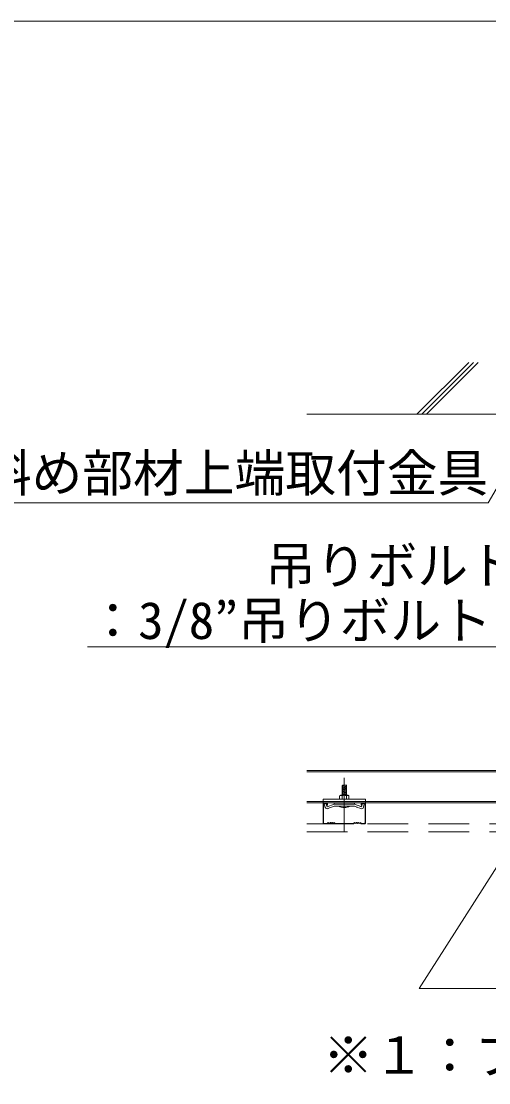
# Model space of a CAD drawing. Units: millimetres at full size, sheet at 1:40; details may follow other scales. Extents: x -7800 to 7800, y -5578 to 5485.
# Drawn here: x -4928 to -4375, y 441 to 1696 of the extents above; entities that cross this region are included whole.
import ezdxf
from ezdxf.enums import TextEntityAlignment as Align

# ---------------------------------------------------------------- set-up
doc = ezdxf.new("R2010")
doc.units = ezdxf.units.MM
doc.header["$LTSCALE"] = 40
doc.linetypes.add('CHAIN1', pattern=[8, 5, -1, 1, -1])
doc.linetypes.add('DASHED1', pattern=[1.8, 1.2, -0.6])
for name, color, linetype, lineweight in [('2-0_中心線', 4, 'CHAIN1', 9), ('2-2_野縁受け', 3, 'Continuous', 18), ('2-3_野縁', 7, 'Continuous', 18), ('2-6_文字', 7, 'Continuous', 18), ('2-9_躯体', 4, 'DASHED1', 9), ('2-A_クリップ', 3, 'Continuous', 18), ('2-C_パネル', 4, 'DASHED1', 9), ('F-2_太線１', 3, 'Continuous', 18)]:
    doc.layers.add(name, color=color, linetype=linetype, lineweight=lineweight)
doc.styles.add('ＭＳ ゴシック', font='')
doc.styles.get('ＭＳ ゴシック').set_extended_font_data('MS Gothic')

msp = doc.modelspace()

# ---------------------------------------------------------------- linework, layer by layer
at = {"layer": '2-0_中心線'}
msp.add_line((-4546.01, 801.5), (-4546.01, 737.58), dxfattribs=at)
at = {"layer": '2-2_野縁受け'}
for p, q in [((-4326.38, 809.86), (-4590.39, 809.86)), ((-4326.38, 808.26), (-4590.39, 808.26)), ((-4326.38, 773.46), (-4590.39, 773.46)), ((-4326.38, 771.86), (-4590.39, 771.86))]:
    msp.add_line(p, q, dxfattribs=at)
at = {"layer": '2-3_野縁'}
for p, q in [((-4571.01, 770.86), (-4571.01, 747.83)), ((-4570.51, 747.88), (-4570.51, 770.86)), ((-4567.01, 771.86), (-4570.01, 771.86)), ((-4567.01, 771.36), (-4570.01, 771.36)), ((-4566.51, 768.86), (-4566.51, 770.86)), ((-4566.51, 768.86), (-4566.01, 768.86)), ((-4566.01, 768.86), (-4566.01, 770.86)), ((-4526.01, 768.86), (-4526.01, 770.86)), ((-4525.51, 768.86), (-4526.01, 768.86)), ((-4525.51, 768.86), (-4525.51, 770.86)), ((-4525.01, 771.86), (-4522.01, 771.86)), ((-4525.01, 771.36), (-4522.01, 771.36)), ((-4521.51, 747.84), (-4521.51, 770.86)), ((-4521.01, 770.86), (-4521.01, 747.9)), ((-4570.01, 747.36), (-4566.43, 747.36)), ((-4570.01, 747.36), (-4566.43, 747.36)), ((-4566.43, 746.86), (-4570.01, 746.86)), ((-4566.43, 746.86), (-4570.01, 746.86)), ((-4565.36, 748.21), (-4566.07, 747.5)), ((-4566.07, 747.5), (-4565.36, 748.21)), ((-4565.01, 747.86), (-4565.72, 747.15)), ((-4565.01, 747.86), (-4565.72, 747.15)), ((-4558.01, 747.86), (-4557.3, 747.15)), ((-4557.66, 748.21), (-4556.95, 747.5)), ((-4556.6, 747.36), (-4546.01, 747.36)), ((-4556.6, 746.86), (-4546.01, 746.86)), ((-4535.42, 747.36), (-4546.01, 747.36)), ((-4535.42, 746.86), (-4546.01, 746.86)), ((-4534.36, 748.21), (-4535.07, 747.5)), ((-4534.01, 747.86), (-4534.72, 747.15)), ((-4527.01, 747.86), (-4526.3, 747.15)), ((-4527.01, 747.86), (-4526.3, 747.15)), ((-4526.66, 748.21), (-4525.95, 747.5)), ((-4525.95, 747.5), (-4526.66, 748.21)), ((-4522.01, 747.36), (-4525.6, 747.36)), ((-4522.01, 747.36), (-4525.6, 747.36)), ((-4525.6, 746.86), (-4522.01, 746.86)), ((-4525.6, 746.86), (-4522.01, 746.86))]:
    msp.add_line(p, q, dxfattribs=at)
for centre, radius, start, end in [((-4570.01, 770.86), 1, 90.00299, 180.00299), ((-4570.01, 770.86), 0.5, 90.00299, 180.00299), ((-4567.01, 770.86), 1, 0.00299, 90.00299), ((-4567.01, 770.86), 0.5, 0.00299, 90.00299), ((-4525.01, 770.86), 1, 89.99696, 179.99699), ((-4525.01, 770.86), 0.5, 89.99696, 179.99699), ((-4522.01, 770.86), 1, 359.99699, 89.99699), ((-4522.01, 770.86), 0.5, 359.99699, 89.99699), ((-4570.01, 747.86), 1, 177.476, 270), ((-4570.01, 747.86), 1, 177.476, 270), ((-4570.01, 747.86), 0.5, 177.476, 270), ((-4570.01, 747.86), 0.5, 177.476, 270), ((-4566.43, 747.86), 0.5, 270, 314.99998), ((-4566.43, 747.86), 0.5, 269.99998, 314.99998), ((-4566.43, 747.86), 1, 270, 314.99998), ((-4566.43, 747.86), 1, 270, 315), ((-4565.01, 747.86), 0.5, 46.39717, 135), ((-4563.76, 749.17), 1.81, 226.39716, 313.6028), ((-4563.76, 749.17), 1.31, 226.39716, 313.6028), ((-4562.51, 747.86), 0.5, 36.86987, 133.6028), ((-4561.51, 748.61), 1.25, 216.86989, 323.1301), ((-4561.51, 748.61), 0.75, 216.86989, 323.1301), ((-4560.51, 747.86), 0.5, 46.39717, 143.1301), ((-4560.51, 747.86), 0.5, 36.86987, 143.1301), ((-4559.26, 749.17), 1.81, 226.39716, 313.6028), ((-4559.26, 749.17), 1.31, 226.39716, 313.6028), ((-4558.01, 747.86), 0.5, 44.99998, 133.60281), ((-4556.6, 747.86), 1, 225, 270), ((-4556.6, 747.86), 0.5, 225, 270), ((-4535.42, 747.86), 0.5, 270, 315), ((-4535.42, 747.86), 1, 270, 315), ((-4534.01, 747.86), 0.5, 46.39719, 135.00002), ((-4532.76, 749.17), 1.81, 226.39719, 313.60283), ((-4532.76, 749.17), 1.31, 226.39719, 313.60283), ((-4531.51, 747.86), 0.5, 36.86989, 143.1301), ((-4531.51, 747.86), 0.5, 36.86989, 133.60281), ((-4530.51, 748.61), 1.25, 216.8699, 323.13011), ((-4530.51, 748.61), 0.75, 216.8699, 323.13011), ((-4529.51, 747.86), 0.5, 46.39719, 143.13011), ((-4528.26, 749.17), 1.81, 226.39719, 313.60283), ((-4528.26, 749.17), 1.31, 226.39719, 313.60283), ((-4527.01, 747.86), 0.5, 45, 133.60283), ((-4525.6, 747.86), 1, 225.00002, 270), ((-4525.6, 747.86), 1, 225, 270), ((-4525.6, 747.86), 0.5, 225.00002, 270), ((-4525.6, 747.86), 0.5, 225, 270), ((-4522.01, 747.86), 1, 269.99995, 2.524), ((-4522.01, 747.86), 1, 270, 2.524), ((-4522.01, 747.86), 0.5, 269.99995, 2.524), ((-4522.01, 747.86), 0.5, 270, 2.524)]:
    msp.add_arc(centre, radius, start, end, dxfattribs=at)
at = {"layer": '2-6_文字'}
for p, q in [((-4319.53, 1224.06), (-4375.78, 1126.63)), ((-4375.78, 1126.63), (-4975.78, 1126.63)), ((-4311.38, 781.48), (-4457.51, 552.29)), ((-4457.51, 552.29), (-3808.74, 552.29))]:
    msp.add_line(p, q, dxfattribs=at)
msp.add_lwpolyline([(-4312.15, 908.62), (-4339.7, 956.34), (-4849.7, 956.34)], dxfattribs=at)
at = {"layer": '2-9_躯体', "color": 7, "linetype": 'Continuous', "lineweight": 18}
for p, q in [((-4398.9, 1292.55), (-4460.09, 1231.36)), ((-4393.18, 1292.62), (-4454.44, 1231.36)), ((-4387.52, 1292.62), (-4448.78, 1231.36)), ((-4590.39, 1231.36), (-2250.81, 1231.36))]:
    msp.add_line(p, q, dxfattribs=at)
at = {"layer": '2-A_クリップ'}
for p, q in [((-4543.01, 791.51), (-4549.01, 790.67)), ((-4548.26, 792.67), (-4543.76, 792.67)), ((-4548.26, 780.66), (-4548.26, 792.67)), ((-4543.01, 792.51), (-4543.76, 792.67)), ((-4543.76, 780.66), (-4543.76, 792.64)), ((-4543.01, 791.51), (-4543.76, 791.91)), ((-4551.51, 779.66), (-4551.51, 776.16)), ((-4550.84, 780.49), (-4551.31, 780.26)), ((-4550.84, 780.49), (-4551.31, 780.26)), ((-4550.51, 780.66), (-4541.51, 780.66)), ((-4550.15, 780.57), (-4548.51, 780.16)), ((-4550.15, 780.57), (-4548.51, 780.16)), ((-4549.01, 790.67), (-4548.26, 790.27)), ((-4543.01, 790.51), (-4549.01, 789.67)), ((-4549.01, 789.67), (-4548.26, 789.27)), ((-4543.01, 789.51), (-4549.01, 788.67)), ((-4549.01, 788.67), (-4548.26, 788.27)), ((-4543.01, 788.51), (-4549.01, 787.67)), ((-4549.01, 787.67), (-4548.26, 787.27)), ((-4543.01, 787.51), (-4549.01, 786.67)), ((-4549.01, 786.67), (-4548.26, 786.27)), ((-4543.01, 786.51), (-4549.01, 785.67)), ((-4549.01, 785.67), (-4548.26, 785.27)), ((-4543.01, 785.51), (-4549.01, 784.67)), ((-4549.01, 784.67), (-4548.26, 784.27)), ((-4543.01, 784.51), (-4549.01, 783.67)), ((-4549.01, 783.67), (-4548.26, 783.27)), ((-4543.01, 783.51), (-4549.01, 782.67)), ((-4549.01, 782.67), (-4548.26, 782.27)), ((-4543.01, 782.51), (-4549.01, 781.67)), ((-4549.01, 781.67), (-4548.26, 781.27)), ((-4549.01, 781.67), (-4548.26, 781.27)), ((-4543.01, 781.51), (-4549.01, 780.67)), ((-4543.01, 781.51), (-4549.01, 780.67)), ((-4548.51, 780.16), (-4548.51, 780.14)), ((-4548.51, 780.14), (-4548.51, 776.16)), ((-4543.79, 780.27), (-4543.51, 780.16)), ((-4543.79, 780.27), (-4543.51, 780.16)), ((-4543.01, 790.51), (-4543.76, 790.91)), ((-4543.01, 789.51), (-4543.76, 789.91)), ((-4543.01, 788.51), (-4543.76, 788.91)), ((-4543.01, 787.51), (-4543.76, 787.91)), ((-4543.01, 786.51), (-4543.76, 786.91)), ((-4543.01, 785.51), (-4543.76, 785.91)), ((-4543.01, 784.51), (-4543.76, 784.91)), ((-4543.01, 783.51), (-4543.76, 783.91)), ((-4543.01, 782.51), (-4543.76, 782.91)), ((-4543.01, 781.51), (-4543.76, 781.91)), ((-4543.01, 781.51), (-4543.76, 781.91)), ((-4543.29, 780.66), (-4543.76, 780.91)), ((-4543.29, 780.66), (-4543.76, 780.91)), ((-4541.87, 780.57), (-4543.51, 780.16)), ((-4541.87, 780.57), (-4543.51, 780.16)), ((-4543.51, 780.16), (-4543.51, 776.16)), ((-4541.18, 780.5), (-4540.72, 780.27)), ((-4541.18, 780.5), (-4540.72, 780.27)), ((-4540.51, 779.66), (-4540.51, 776.16)), ((-4571.01, 776.16), (-4571.01, 771.86)), ((-4571.01, 776.16), (-4521.01, 776.16)), ((-4571.01, 771.86), (-4521.01, 771.86)), ((-4567.8, 770.87), (-4569.96, 770.08)), ((-4567.8, 770.87), (-4569.96, 770.08)), ((-4568.56, 766.24), (-4569.96, 770.08)), ((-4568.77, 766.8), (-4569.96, 770.08)), ((-4566.37, 766.92), (-4567.8, 770.87)), ((-4566.37, 766.92), (-4567.8, 770.87)), ((-4558, 769.97), (-4566.37, 766.92)), ((-4565.6, 764.87), (-4557.9, 767.67)), ((-4558, 771.86), (-4558, 769.97)), ((-4558, 769.97), (-4546.01, 769.97)), ((-4557.22, 767.67), (-4557.9, 767.67)), ((-4546.01, 767.67), (-4557.22, 767.67)), ((-4539.01, 767.67), (-4553.01, 767.67)), ((-4551.51, 776.16), (-4540.51, 776.16)), ((-4534.02, 769.97), (-4546.01, 769.97)), ((-4534.02, 769.97), (-4546.01, 769.97)), ((-4534.02, 769.97), (-4546.01, 769.97)), ((-4546.01, 767.67), (-4534.8, 767.67)), ((-4546.01, 767.67), (-4536.28, 767.67)), ((-4546.01, 767.67), (-4536.87, 767.67)), ((-4536.52, 767.67), (-4534.8, 767.67)), ((-4536.03, 767.67), (-4534.12, 767.67)), ((-4530.88, 766.49), (-4534.12, 767.67)), ((-4534.02, 769.97), (-4526.62, 767.27)), ((-4534, 771.86), (-4534, 769.96)), ((-4526.42, 764.87), (-4531.62, 766.76)), ((-4526.91, 767.38), (-4525.65, 766.92)), ((-4525.65, 766.92), (-4524.57, 770.98)), ((-4524.57, 770.98), (-4522.35, 770.38)), ((-4523.41, 766.43), (-4522.35, 770.38)), ((-4521.01, 771.86), (-4521.01, 776.16)), ((-4521.01, 773.06), (-4520.83, 773.06)), ((-4521.01, 771.86), (-4520.83, 771.86))]:
    msp.add_line(p, q, dxfattribs=at)
msp.add_lwpolyline([(-4543.01, 792.51), (-4549.01, 791.67), (-4548.26, 791.27)], dxfattribs=at)
for centre, radius, start, end in [((-4550.51, 779.66), 1, 90, 180), ((-4550.39, 779.6), 1, 75.942, 116.60205), ((-4550.39, 779.6), 1, 75.942, 116.60205), ((-4546.01, 774.16), 6.5, 70.01814, 112.61984), ((-4546.01, 774.16), 6.5, 70.01814, 112.61984), ((-4541.63, 779.6), 1, 63.73466, 103.8602), ((-4541.63, 779.6), 1, 63.73466, 103.8602), ((-4541.51, 779.66), 1, 0, 90), ((-4566.4, 767.02), 2.3, 199.99997, 299.99998), ((-4546.01, 781.67), 15.65, 243.43492, 296.56505), ((-4525.63, 767.03), 2.3, 244.99998, 345)]:
    msp.add_arc(centre, radius, start, end, dxfattribs=at)
at = {"layer": '2-C_パネル'}
for p, q in [((-4590.39, 746.86), (-2250.81, 746.86)), ((-4590.39, 737.36), (-2250.81, 737.36))]:
    msp.add_line(p, q, dxfattribs=at)
at = {"layer": 'F-2_太線１'}
msp.add_line((-7638.18, 1696.25), (-2068.18, 1696.25), dxfattribs=at)

# ---------------------------------------------------------------- texts
at = {"layer": '2-6_文字', "style": 'ＭＳ ゴシック'}
for s, p in [('斜め部材上端取付金具', (-4975.78, 1126.63)), ('吊りボルト', (-4639.7, 1017.24)), ('：3/8”吊りボルト', (-4849.7, 952.34)), ('※１：ブレース材下部のビス固定（2本/箇所）', (-4571.32, 438.13))]:
    msp.add_text(s, height=43.99, dxfattribs=at).set_placement(p, align=Align.BOTTOM_LEFT)

doc.saveas('drawing.dxf')
